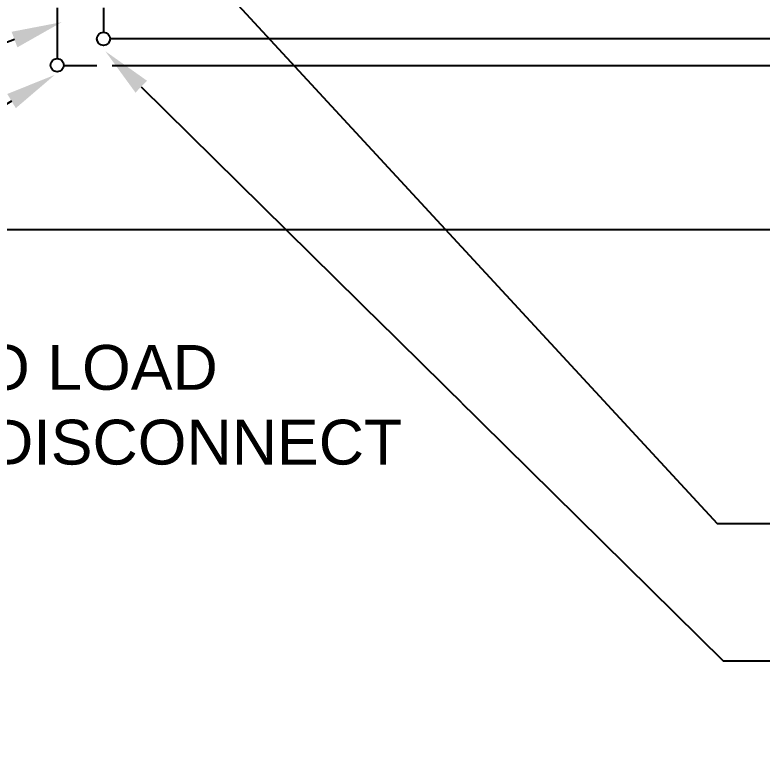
# Model space of a CAD drawing. Header units: feet. Extents: x -354 to 55127, y -297 to 4121.
# Drawn here: x 5050.3 to 5383.5, y 2213.7 to 2542.5 of the extents above; entities that cross this region are included whole.
import ezdxf
from ezdxf import colors
from ezdxf.entities.mleader import LeaderData, LeaderLine
from ezdxf.enums import TextEntityAlignment as Align
from ezdxf.lldxf.tags import DXFTag
from ezdxf.math import Vec2, Vec3

# ---------------------------------------------------------------- set-up
doc = ezdxf.new("R2018")
doc.units = ezdxf.units.FT
doc.header["$MEASUREMENT"] = 0
for name, color, linetype in [('E-DC HARNESS-NEG', 170, 'DC HARNESS CABLE'), ('E-DC HARNESS-POS', 10, 'DC HARNESS CABLE'), ('E-HARN-COMP', 8, 'Continuous'), ('G-ANNO-TEXT', 1, 'Continuous')]:
    doc.layers.add(name, color=color, linetype=linetype)
doc.styles.add('NEI-A', font='arial.ttf')
doc.styles.get("Standard").update_dxf_attribs({"font": 'arial.ttf'})
tags = doc.linetypes.add('DC HARNESS CABLE', pattern='A,0.5,-0.2,["DH",Standard,S=0.1,R=0,X=-0.1,Y=-0.05],-0.2', length=0.9).pattern_tags.tags
tags[6] = DXFTag(74, 10)

# ---------------------------------------------------------------- blocks, each defined once
blk = doc.blocks.new('DETAIL_TITLE')
at = {"style": 'NEI-A', "flags": 8}
blk.add_attdef('#', text='', height=0.2, dxfattribs=at).set_placement((0.5922, -0.5109), align=Align.MIDDLE_CENTER)
at = {"lineweight": 30, "flags": 104}
blk.add_attdef('DETAIL_TITLE', text='', height=0.2, dxfattribs=at).set_placement((0.9099, -0.5251), align=Align.BOTTOM_LEFT)
at = {"style": 'NEI-A'}
for tag, p in [('SCALE:', (0.9386, -0.7379)), ('1"_=_', (1.5474, -0.7379))]:
    blk.add_attdef(tag, text='', height=0.1, dxfattribs=at).set_placement(p, align=Align.BOTTOM_LEFT)

msp = doc.modelspace()

# ---------------------------------------------------------------- linework, layer by layer
at = {"layer": 'E-DC HARNESS-NEG', "ltscale": 0.5}
for points in [[(5069.14, 2545.69), (5069.14, 2523)], [(5072.08, 2519.96), (5086.85, 2519.96)], [(5093.62, 2519.96), (5733.29, 2519.96)]]:
    msp.add_lwpolyline(points, dxfattribs=at)
at = {"layer": 'E-DC HARNESS-NEG', "linetype": 'Continuous', "flags": 128}
msp.add_lwpolyline([(5069.14, 2423.75, 0, 12, 0), (5069.14, 2450.67, 0, 0, 0), (5069.14, 2517.11, 0, 0, 0)], format="xyseb", dxfattribs=at)
at = {"layer": 'E-DC HARNESS-POS', "ltscale": 0.5}
for points in [[(5089.8, 2545.68), (5089.8, 2534.81)], [(5092.74, 2531.96), (5694.28, 2531.96)]]:
    msp.add_lwpolyline(points, dxfattribs=at)
at = {"layer": 'E-DC HARNESS-POS', "linetype": 'Continuous', "flags": 128}
msp.add_lwpolyline([(5089.8, 2423.75, 0, 12, 0), (5089.8, 2450.67, 0, 0, 0), (5089.8, 2528.92, 0, 0, 0)], format="xyseb", dxfattribs=at)
at = {"layer": 'E-HARN-COMP'}
for centre in [(5089.8, 2531.86), (5069.14, 2520.05)]:
    msp.add_circle(centre, 2.94, dxfattribs=at)

# ---------------------------------------------------------------- block references
at = {"layer": 'G-ANNO-TEXT'}
ref = msp.add_blockref('DETAIL_TITLE', (57.64, 2212.85), dxfattribs=dict(at, xscale=128.9267043143703, yscale=128.9267043143703, zscale=128.9267043143703))
lines = msp.add_mtext('{\\LDC BLOCK TYPE-2 (2) STRINGS (52) MODULES [580W-SOUTH MOTOR GAP] }', dxfattribs={"layer": '0', "insert": (174.95, 2183.83), "char_height": 1139.5591, "attachment_point": 1})
ref.add_attrib('DETAIL_TITLE', '', (174.95, 2183.83)).embed_mtext(lines)

# ---------------------------------------------------------------- texts
at = {"layer": 'G-ANNO-TEXT', "insert": (5239.51, 2341.63, -22.9), "char_height": 20, "width": 320.0701, "attachment_point": 9, "style": 'NEI-A', "bg_fill": 3, "box_fill_scale": 1.5, "bg_fill_color": 256, "bg_fill_transparency": 0}
msp.add_mtext('\\pxqc;TO LOAD \\PBREAK DISCONNECT', dxfattribs=at)

# ---------------------------------------------------------------- next in the draw order: block references
at = {"layer": 'G-ANNO-TEXT'}
ref = msp.add_blockref('DETAIL_TITLE', (64.44, 3394.18), dxfattribs=dict(at, xscale=128.9267043143703, yscale=128.9267043143703, zscale=128.9267043143703))
lines = msp.add_mtext('{\\LDC BLOCK TYPE-1 (3) STRINGS (78) MODULES [580W] }', dxfattribs={"layer": '0', "insert": (181.75, 3365.15), "char_height": 1362.0506, "attachment_point": 1})
ref.add_attrib('DETAIL_TITLE', '', (181.75, 3365.15)).embed_mtext(lines)
ref = msp.add_blockref('DETAIL_TITLE', (4396.28, 3403.79), dxfattribs=dict(at, xscale=128.9267043143703, yscale=128.9267043143703, zscale=128.9267043143703))
lines = msp.add_mtext('{\\LDC BLOCK TYPE-4 (3) STRINGS (81) MODULES [400W] }', dxfattribs={"layer": '0', "insert": (4513.59, 3374.77), "char_height": 773.2846, "attachment_point": 1})
ref.add_attrib('DETAIL_TITLE', '', (4513.59, 3374.77)).embed_mtext(lines)

# ---------------------------------------------------------------- next in the draw order: leaders
ml = msp.add_multileader_mtext('Standard', dxfattribs=at)
ml.set_content('(+) SHORT BLA HARNESS', color=256, style='NEI-A')
ml.set_leader_properties()
ml.build(insert=Vec2(0, 0))
ml.multileader.update_dxf_attribs({"dogleg_length": 0.36, "arrow_head_size": 22.51})
ctx = ml.context
ctx.base_point, ctx.char_height, ctx.arrow_head_size, ctx.landing_gap_size, ctx.plane_origin = Vec3(5412.25, 2254.36, -22.9), 20, 22.51, 23.05, Vec3(12648.14, -2985.44, -22.9)
notes = []
notes.append((ctx, [(0, (1, 1, 0), (5366.15, 2254.36, -22.9), (1, 0), 46.1, [(1, [(5090.65, 2526.29, -22.9)], 0, [])])]))
ctx.mtext.insert, ctx.mtext.width, ctx.mtext.flow_direction = Vec3(5435.3, 2267.3, -22.9), 358.4106, 5
ctx.mtext.has_bg_fill, ctx.mtext.bg_color, ctx.mtext.bg_scale_factor, ctx.mtext.bg_transparency, ctx.mtext.use_window_bg_color = 1, -1073741824, 1.5, 0, 1
ml = msp.add_multileader_mtext('Standard', dxfattribs=at)
ml.set_content('(TYP.) BLA DROPS', color=256, style='NEI-A')
ml.set_leader_properties()
ml.build(insert=Vec2(0, 0))
ml.multileader.update_dxf_attribs({"dogleg_length": 0.36, "arrow_head_size": 22.51})
ctx = ml.context
ctx.base_point, ctx.char_height, ctx.arrow_head_size, ctx.landing_gap_size, ctx.plane_origin = Vec3(4569.54, 2418.27, -22.9), 20, 22.51, 23.05, Vec3(12592.82, -3113, -22.9)
ctx.text_align_type = 2
notes.append((ctx, [(1, (1, 1, 0), (4906.99, 2418.27, -22.9), (-1, 0), 46.1, [(1, [(5068.07, 2515.72, -22.9)], 0, [])])]))
ctx.mtext.insert, ctx.mtext.width, ctx.mtext.alignment, ctx.mtext.flow_direction = Vec3(4837.84, 2431.21, -22.9), 247.1441, 3, 5
ctx.mtext.has_bg_fill, ctx.mtext.bg_color, ctx.mtext.bg_scale_factor, ctx.mtext.bg_transparency, ctx.mtext.use_window_bg_color = 1, -1073741824, 1.5, 0, 1
for ctx, leaders in notes:
    for number, flags, end, landing, length, lines in leaders:
        leader = LeaderData()
        leader.index, (leader.has_last_leader_line, leader.has_dogleg_vector, leader.attachment_direction) = number, flags
        leader.last_leader_point, leader.dogleg_vector, leader.dogleg_length = Vec3(end), Vec3(landing), length
        for number, points, colour, breaks in lines:
            line = LeaderLine()
            line.index, line.vertices, line.color, line.breaks = number, Vec3.list(points), colors.encode_raw_color(colour), breaks
            leader.lines.append(line)
        ctx.leaders.append(leader)

# ---------------------------------------------------------------- next in the draw order: leaders
ml = msp.add_multileader_mtext('Standard', dxfattribs=at)
ml.set_content('MOTOR GAP STRING JUMPER', color=256, style='NEI-A')
ml.set_leader_properties()
ml.build(insert=Vec2(0, 0))
ml.multileader.update_dxf_attribs({"dogleg_length": 0.36, "arrow_head_size": 22.51})
ctx = ml.context
ctx.base_point, ctx.char_height, ctx.arrow_head_size, ctx.landing_gap_size, ctx.plane_origin = Vec3(5409.63, 2315.64, -22.9), 20, 22.51, 23.05, Vec3(12736.78, -2992.56, -22.9)
notes = []
notes.append((ctx, [(0, (1, 1, 0), (5363.53, 2315.64, -22.9), (1, 0), 46.1, [(0, [(5092.28, 2609.21, -22.9)], 0, [])])]))
ctx.mtext.insert, ctx.mtext.width, ctx.mtext.flow_direction = Vec3(5432.68, 2325.81, -22.9), 406.5438, 5
ctx.mtext.has_bg_fill, ctx.mtext.bg_color, ctx.mtext.bg_scale_factor, ctx.mtext.bg_transparency, ctx.mtext.use_window_bg_color = 1, -1073741824, 1.5, 0, 1
ml = msp.add_multileader_mtext('Standard', dxfattribs=at)
ml.set_content('(-) SHORT BLA HARNESS', color=256, style='NEI-A')
ml.set_leader_properties()
ml.build(insert=Vec2(0, 0))
ml.multileader.update_dxf_attribs({"dogleg_length": 0.36, "arrow_head_size": 22.51})
ctx = ml.context
ctx.base_point, ctx.char_height, ctx.arrow_head_size, ctx.landing_gap_size, ctx.plane_origin = Vec3(4487.87, 2481.31, -22.9), 20, 22.51, 23.05, Vec3(12618.02, -3147.01, -22.9)
ctx.text_align_type = 2
notes.append((ctx, [(1, (1, 1, 0), (4913.8, 2481.31, -22.9), (-1, 0), 46.1, [(1, [(5071.26, 2539.28, -22.9)], 0, [])])]))
ctx.mtext.insert, ctx.mtext.width, ctx.mtext.alignment, ctx.mtext.flow_direction = Vec3(4844.65, 2494.25, -22.9), 337.1766, 3, 5
ctx.mtext.has_bg_fill, ctx.mtext.bg_color, ctx.mtext.bg_scale_factor, ctx.mtext.bg_transparency, ctx.mtext.use_window_bg_color = 1, -1073741824, 1.5, 0, 1
for ctx, leaders in notes:
    for number, flags, end, landing, length, lines in leaders:
        leader = LeaderData()
        leader.index, (leader.has_last_leader_line, leader.has_dogleg_vector, leader.attachment_direction) = number, flags
        leader.last_leader_point, leader.dogleg_vector, leader.dogleg_length = Vec3(end), Vec3(landing), length
        for number, points, colour, breaks in lines:
            line = LeaderLine()
            line.index, line.vertices, line.color, line.breaks = number, Vec3.list(points), colors.encode_raw_color(colour), breaks
            leader.lines.append(line)
        ctx.leaders.append(leader)

doc.saveas('drawing.dxf')
